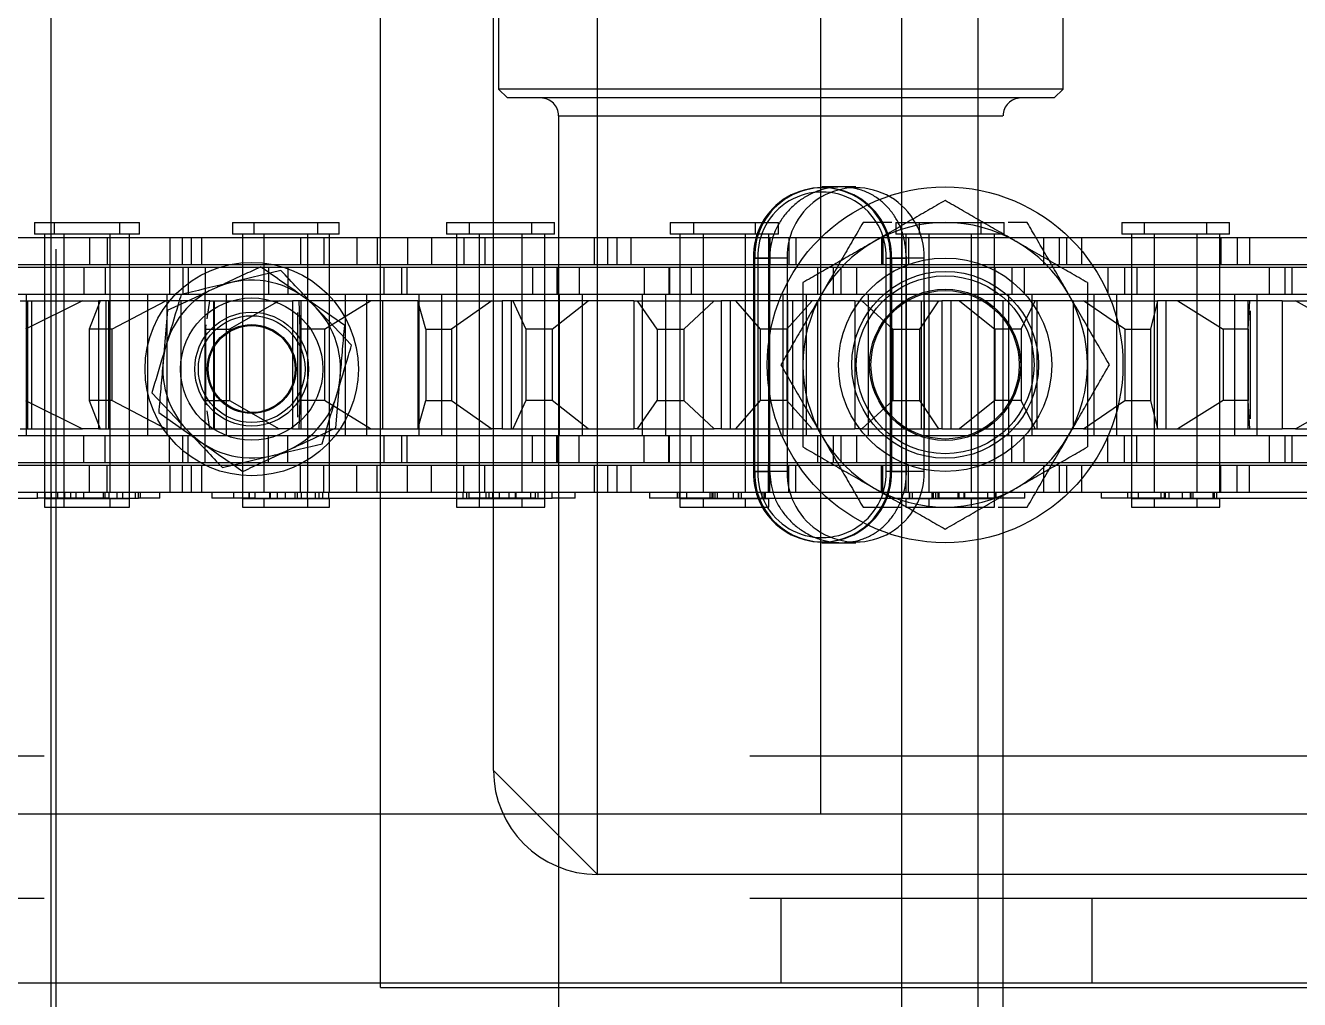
# Model space of a CAD drawing. Header units: metres. Extents: x 0 to 21025, y 0 to 14850.
# Drawn here: x 2041.1 to 2112.7, y 9045.7 to 9100.5 of the extents above; entities that cross this region are included whole.
import ezdxf

# ---------------------------------------------------------------- set-up
doc = ezdxf.new("R2010")
doc.units = ezdxf.units.M
doc.header["$LTSCALE"] = 25
doc.linetypes.add('HIDDEN2', pattern=[4.7625, 3.175, -1.5875])
for name, color, linetype in [('SL1', 8, 'Continuous'), ('SL4', 4, 'Continuous'), ('ST1', 7, 'HIDDEN2')]:
    doc.layers.add(name, color=color, linetype=linetype)

msp = doc.modelspace()

# ---------------------------------------------------------------- linework, layer by layer
at = {"layer": 'SL1'}
for p, q in [((2094.667, 8531.202), (2094.667, 9454.163)), ((2090.367, 8525.624), (2090.367, 9448.585)), ((2042.517, 9008.519), (2042.517, 9374.249))]:
    msp.add_line(p, q, dxfattribs=at)
at = {"layer": 'SL4'}
for p, q in [((2085.802, 9056.144), (2085.802, 9121.384)), ((2055.449, 9086.677), (2052.641, 9086.007)), ((2059.417, 9082.484), (2057.433, 9084.58)), ((2048.186, 9079.804), (2050.17, 9077.707)), ((2052.154, 9075.61), (2054.962, 9076.28)), ((1930.562, 9056.144), (2085.802, 9056.144)), ((2085.802, 9056.144), (2875.564, 9056.144)), ((2875.564, 9046.619), (1925.562, 9046.619))]:
    msp.add_line(p, q, dxfattribs=at)
for start, end in [(103.42102, 163.42102), (43.42102, 103.42102), (343.42102, 43.42102), (163.42102, 223.42102), (283.42102, 343.42102), (223.42102, 283.42102)]:
    msp.add_arc((2053.802, 9081.144), 5, start, end, dxfattribs=at)
for points, knots in [([(2057.433, 9084.58), (2057.386, 9084.63), (2056.716, 9085.338), (2056.06, 9086.032), (2055.449, 9086.677)], [0, 0, 0, 0, 0.0702006, 1, 1, 1, 1]), ([(2052.641, 9086.007), (2052.575, 9085.991), (2051.626, 9085.765), (2050.697, 9085.543), (2049.833, 9085.337)], [0, 0, 0, 0, 0.070201, 1, 1, 1, 1]), ([(2049.833, 9085.337), (2049.777, 9085.147), (2049.508, 9084.246), (2049.23, 9083.309), (2049.01, 9082.57)], [0, 0, 0, 0, 0.211001, 1, 1, 1, 1]), ([(2049.01, 9082.57), (2048.945, 9082.353), (2048.666, 9081.417), (2048.395, 9080.504), (2048.186, 9079.804)], [0, 0, 0, 0, 0.231849, 1, 1, 1, 1]), ([(2058.594, 9079.717), (2058.814, 9080.456), (2059.093, 9081.393), (2059.361, 9082.294), (2059.417, 9082.484)], [0, 0, 0, 0, 0.788999, 1, 1, 1, 1]), ([(2057.77, 9076.95), (2057.979, 9077.651), (2058.25, 9078.564), (2058.529, 9079.5), (2058.594, 9079.717)], [0, 0, 0, 0, 0.768151, 1, 1, 1, 1]), ([(2050.17, 9077.707), (2050.217, 9077.657), (2050.887, 9076.949), (2051.544, 9076.255), (2052.154, 9075.61)], [0, 0, 0, 0, 0.070201, 1, 1, 1, 1]), ([(2054.962, 9076.28), (2055.029, 9076.296), (2055.977, 9076.522), (2056.906, 9076.744), (2057.77, 9076.95)], [0, 0, 0, 0, 0.070201, 1, 1, 1, 1])]:
    msp.add_open_spline(points, degree=3, knots=knots, dxfattribs=at)
at = {"layer": 'ST1'}
for p, q in [((2061.052, 9046.384), (2061.052, 9336.384)), ((2073.252, 9052.734), (2073.252, 9330.034)), ((2067.402, 9058.584), (2067.402, 9324.184)), ((2067.689, 9285.884), (2067.689, 9096.884)), ((2042.802, 9008.519), (2042.802, 9153.134)), ((2099.439, 9096.884), (2099.439, 9121.619)), ((2099.439, 9096.884), (2067.689, 9096.884)), ((2067.689, 9096.884), (2068.189, 9096.384)), ((2098.939, 9096.384), (2068.189, 9096.384)), ((2098.939, 9096.384), (2099.439, 9096.884)), ((2071.064, 9095.384), (2071.064, 9003.819)), ((2071.067, 9095.384), (2096.038, 9095.384)), ((2096.064, 9003.819), (2096.064, 9095.384)), ((2087.773, 9091.384), (2085.872, 9091.384)), ((2086.958, 9091.384), (2085.94, 9091.384)), ((2041.595, 9089.384), (2045.855, 9089.384)), ((2041.595, 9089.384), (2041.595, 9088.725)), ((2042.688, 9089.384), (2042.688, 9088.725)), ((2045.855, 9089.384), (2046.392, 9089.384)), ((2046.392, 9089.384), (2047.485, 9089.384)), ((2046.392, 9088.725), (2046.392, 9089.384)), ((2047.485, 9088.725), (2047.485, 9089.384)), ((2052.722, 9089.384), (2057.395, 9089.384)), ((2052.722, 9089.384), (2052.722, 9088.725)), ((2053.926, 9089.384), (2053.926, 9088.725)), ((2057.395, 9089.384), (2057.519, 9089.384)), ((2057.519, 9089.384), (2058.723, 9089.384)), ((2057.519, 9088.725), (2057.519, 9089.384)), ((2058.723, 9088.725), (2058.723, 9089.384)), ((2064.764, 9089.384), (2069.437, 9089.384)), ((2064.764, 9089.384), (2064.764, 9088.725)), ((2066.041, 9089.384), (2066.041, 9088.725)), ((2069.437, 9089.384), (2069.561, 9089.384)), ((2069.561, 9089.384), (2070.838, 9089.384)), ((2069.561, 9088.725), (2069.561, 9089.384)), ((2070.838, 9088.725), (2070.838, 9089.384)), ((2077.333, 9089.384), (2082.13, 9089.384)), ((2077.333, 9089.384), (2077.333, 9088.725)), ((2078.641, 9089.384), (2078.641, 9088.725)), ((2082.13, 9089.384), (2083.438, 9089.384)), ((2082.13, 9088.725), (2082.13, 9089.384)), ((2083.438, 9088.725), (2083.438, 9089.384)), ((2090.032, 9089.384), (2094.829, 9089.384)), ((2090.032, 9089.384), (2090.032, 9088.725)), ((2091.332, 9089.384), (2091.332, 9088.725)), ((2094.829, 9089.384), (2096.129, 9089.384)), ((2094.829, 9088.725), (2094.829, 9089.384)), ((2096.129, 9088.725), (2096.129, 9089.384)), ((2097.42, 9089.384), (2096.34, 9089.384)), ((2102.732, 9089.384), (2107.529, 9089.384)), ((2102.732, 9089.384), (2102.732, 9088.725)), ((2104.002, 9089.384), (2104.002, 9088.725)), ((2107.529, 9089.384), (2108.799, 9089.384)), ((2107.529, 9088.725), (2107.529, 9089.384)), ((2108.799, 9088.725), (2108.799, 9089.384)), ((2038.378, 9088.541), (2049.201, 9088.541)), ((2045.855, 9088.725), (2041.595, 9088.725)), ((2042.148, 9088.725), (2042.148, 9074.227)), ((2042.148, 9088.541), (2042.148, 9087.021)), ((2043.241, 9088.725), (2043.241, 9074.227)), ((2043.241, 9088.541), (2043.241, 9087.021)), ((2044.681, 9088.541), (2044.681, 9087.021)), ((2045.665, 9088.541), (2045.665, 9087.021)), ((2045.838, 9074.227), (2045.838, 9088.725)), ((2045.838, 9087.021), (2045.838, 9088.541)), ((2046.392, 9088.725), (2045.855, 9088.725)), ((2047.485, 9088.725), (2046.392, 9088.725)), ((2046.931, 9074.227), (2046.931, 9088.725)), ((2046.931, 9087.021), (2046.931, 9088.541)), ((2049.201, 9088.541), (2056.543, 9088.541)), ((2049.201, 9088.541), (2049.201, 9087.021)), ((2049.913, 9087.021), (2049.913, 9088.541)), ((2050.405, 9088.541), (2050.405, 9087.021)), ((2051.006, 9087.021), (2051.006, 9088.541)), ((2057.519, 9088.725), (2052.722, 9088.725)), ((2053.276, 9088.725), (2053.276, 9074.227)), ((2053.276, 9088.541), (2053.276, 9087.021)), ((2054.48, 9088.725), (2054.48, 9074.227)), ((2054.48, 9088.541), (2054.48, 9087.021)), ((2056.543, 9088.541), (2056.543, 9087.021)), ((2056.543, 9088.541), (2062.564, 9088.541)), ((2056.966, 9074.227), (2056.966, 9088.725)), ((2056.966, 9087.021), (2056.966, 9088.541)), ((2058.723, 9088.725), (2057.519, 9088.725)), ((2057.853, 9088.541), (2057.853, 9087.021)), ((2058.17, 9074.227), (2058.17, 9088.725)), ((2058.17, 9087.021), (2058.17, 9088.541)), ((2059.719, 9088.541), (2059.719, 9087.021)), ((2060.854, 9088.541), (2060.854, 9087.021)), ((2062.564, 9088.541), (2062.564, 9087.021)), ((2062.564, 9088.541), (2073.082, 9088.541)), ((2063.91, 9088.541), (2063.91, 9087.021)), ((2069.561, 9088.725), (2064.764, 9088.725)), ((2065.317, 9088.725), (2065.317, 9074.227)), ((2065.317, 9088.541), (2065.317, 9087.021)), ((2065.74, 9088.541), (2065.74, 9087.021)), ((2066.594, 9088.725), (2066.594, 9074.227)), ((2066.594, 9088.541), (2066.594, 9087.021)), ((2066.911, 9088.541), (2066.911, 9087.021)), ((2069.007, 9074.227), (2069.007, 9088.725)), ((2069.007, 9087.021), (2069.007, 9088.541)), ((2070.838, 9088.725), (2069.561, 9088.725)), ((2070.284, 9074.227), (2070.284, 9088.725)), ((2070.284, 9087.021), (2070.284, 9088.541)), ((2073.082, 9088.541), (2073.811, 9088.541)), ((2073.082, 9087.021), (2073.082, 9088.541)), ((2073.811, 9088.541), (2082.865, 9088.541)), ((2073.811, 9088.541), (2073.811, 9087.021)), ((2074.359, 9087.021), (2074.359, 9088.541)), ((2075.119, 9088.541), (2075.119, 9087.021)), ((2082.13, 9088.725), (2077.333, 9088.725)), ((2077.886, 9088.725), (2077.886, 9074.227)), ((2077.886, 9088.541), (2077.886, 9087.021)), ((2079.194, 9088.725), (2079.194, 9074.227)), ((2079.194, 9088.541), (2079.194, 9087.021)), ((2081.576, 9074.227), (2081.576, 9088.725)), ((2081.576, 9087.021), (2081.576, 9088.541)), ((2083.438, 9088.725), (2082.13, 9088.725)), ((2082.865, 9088.541), (2082.865, 9087.021)), ((2082.865, 9088.541), (2089.215, 9088.541)), ((2082.884, 9074.227), (2082.884, 9088.725)), ((2082.884, 9087.021), (2082.884, 9088.541)), ((2082.947, 9088.541), (2082.947, 9087.021)), ((2084.02, 9088.541), (2084.02, 9087.021)), ((2084.404, 9088.541), (2084.404, 9087.021)), ((2089.215, 9088.541), (2089.215, 9087.021)), ((2089.215, 9088.541), (2098.351, 9088.541)), ((2089.297, 9088.541), (2089.297, 9087.021)), ((2094.829, 9088.725), (2090.032, 9088.725)), ((2090.366, 9088.541), (2090.366, 9087.021)), ((2090.586, 9088.725), (2090.586, 9074.227)), ((2090.586, 9088.541), (2090.586, 9087.021)), ((2090.749, 9088.541), (2090.749, 9087.021)), ((2091.885, 9088.725), (2091.885, 9074.227)), ((2091.885, 9088.541), (2091.885, 9087.021)), ((2094.276, 9074.227), (2094.276, 9088.725)), ((2094.276, 9087.021), (2094.276, 9088.541)), ((2096.129, 9088.725), (2094.829, 9088.725)), ((2095.575, 9074.227), (2095.575, 9088.725)), ((2095.575, 9087.021), (2095.575, 9088.541)), ((2098.351, 9088.541), (2099.211, 9088.541)), ((2098.351, 9087.021), (2098.351, 9088.541)), ((2099.211, 9088.541), (2108.306, 9088.541)), ((2099.211, 9088.541), (2099.211, 9087.021)), ((2099.65, 9087.021), (2099.65, 9088.541)), ((2100.48, 9088.541), (2100.48, 9087.021)), ((2107.529, 9088.725), (2102.732, 9088.725)), ((2103.286, 9088.725), (2103.286, 9074.227)), ((2103.286, 9088.541), (2103.286, 9087.021)), ((2104.555, 9088.725), (2104.555, 9074.227)), ((2104.555, 9088.541), (2104.555, 9087.021)), ((2106.976, 9074.227), (2106.976, 9088.725)), ((2106.976, 9087.021), (2106.976, 9088.541)), ((2108.799, 9088.725), (2107.529, 9088.725)), ((2108.245, 9074.227), (2108.245, 9088.725)), ((2108.245, 9087.021), (2108.245, 9088.541)), ((2108.306, 9088.541), (2108.306, 9087.021)), ((2108.306, 9088.541), (2114.656, 9088.541)), ((2109.224, 9088.541), (2109.224, 9087.021)), ((2109.911, 9088.541), (2109.911, 9087.021)), ((2083.923, 9087.384), (2082.022, 9087.384)), ((2082.022, 9087.384), (2082.022, 9075.384)), ((2082.081, 9087.384), (2082.081, 9075.384)), ((2082.263, 9087.384), (2082.082, 9087.384)), ((2082.09, 9087.384), (2082.93, 9087.384)), ((2082.09, 9075.384), (2082.09, 9087.384)), ((2082.263, 9087.384), (2082.263, 9075.384)), ((2082.93, 9087.384), (2082.93, 9075.384)), ((2083.923, 9087.384), (2083.923, 9075.384)), ((2089.481, 9087.384), (2089.79, 9087.384)), ((2089.481, 9075.384), (2089.481, 9087.384)), ((2091.622, 9087.384), (2089.722, 9087.384)), ((2089.722, 9075.384), (2089.722, 9087.384)), ((2089.79, 9087.384), (2090.629, 9087.384)), ((2089.79, 9087.384), (2089.79, 9075.384)), ((2090.629, 9075.384), (2090.629, 9087.384)), ((2091.622, 9075.384), (2091.622, 9087.384)), ((2038.073, 9086.869), (2044.367, 9086.869)), ((2038.378, 9087.021), (2049.201, 9087.021)), ((2042.148, 9086.869), (2042.148, 9085.349)), ((2043.241, 9086.869), (2043.241, 9085.349)), ((2044.367, 9086.869), (2044.367, 9085.349)), ((2044.367, 9086.869), (2049.931, 9086.869)), ((2045.569, 9086.869), (2045.569, 9085.349)), ((2045.838, 9085.349), (2045.838, 9086.869)), ((2046.931, 9085.349), (2046.931, 9086.869)), ((2049.184, 9086.869), (2049.184, 9085.349)), ((2049.201, 9087.021), (2056.543, 9087.021)), ((2049.931, 9086.869), (2049.931, 9085.349)), ((2049.931, 9086.869), (2061.041, 9086.869)), ((2050.223, 9086.869), (2050.223, 9085.349)), ((2051.188, 9086.869), (2051.188, 9085.349)), ((2053.276, 9086.869), (2053.276, 9085.349)), ((2054.48, 9086.869), (2054.48, 9085.349)), ((2054.747, 9086.869), (2054.747, 9085.349)), ((2055.842, 9086.869), (2055.842, 9085.349)), ((2056.543, 9087.021), (2062.564, 9087.021)), ((2056.966, 9085.349), (2056.966, 9086.869)), ((2058.17, 9085.349), (2058.17, 9086.869)), ((2061.041, 9086.869), (2061.242, 9086.869)), ((2061.041, 9085.349), (2061.041, 9086.869)), ((2061.242, 9086.869), (2069.588, 9086.869)), ((2061.242, 9086.869), (2061.242, 9085.349)), ((2062.245, 9085.349), (2062.245, 9086.869)), ((2062.519, 9086.869), (2062.519, 9085.349)), ((2062.564, 9087.021), (2073.082, 9087.021)), ((2065.317, 9086.869), (2065.317, 9085.349)), ((2066.594, 9086.869), (2066.594, 9085.349)), ((2069.007, 9085.349), (2069.007, 9086.869)), ((2069.588, 9086.869), (2069.588, 9085.349)), ((2069.588, 9086.869), (2075.872, 9086.869)), ((2070.284, 9085.349), (2070.284, 9086.869)), ((2070.964, 9086.869), (2070.964, 9085.349)), ((2071.021, 9086.869), (2071.021, 9085.349)), ((2072.214, 9086.869), (2072.214, 9085.349)), ((2073.082, 9087.021), (2073.811, 9087.021)), ((2073.811, 9087.021), (2082.865, 9087.021)), ((2075.872, 9086.869), (2075.872, 9085.349)), ((2075.872, 9086.869), (2085.651, 9086.869)), ((2077.264, 9086.869), (2077.264, 9085.349)), ((2077.305, 9086.869), (2077.305, 9085.349)), ((2077.886, 9086.869), (2077.886, 9085.349)), ((2078.514, 9086.869), (2078.514, 9085.349)), ((2079.194, 9086.869), (2079.194, 9085.349)), ((2081.576, 9085.349), (2081.576, 9086.869)), ((2082.865, 9087.021), (2089.215, 9087.021)), ((2082.884, 9085.349), (2082.884, 9086.869)), ((2085.651, 9086.869), (2086.511, 9086.869)), ((2085.651, 9085.349), (2085.651, 9086.869)), ((2086.511, 9086.869), (2095.606, 9086.869)), ((2086.511, 9086.869), (2086.511, 9085.349)), ((2086.959, 9085.349), (2086.959, 9086.869)), ((2087.81, 9086.869), (2087.81, 9085.349)), ((2089.215, 9087.021), (2098.351, 9087.021)), ((2090.586, 9086.869), (2090.586, 9085.349)), ((2091.885, 9086.869), (2091.885, 9085.349)), ((2094.276, 9085.349), (2094.276, 9086.869)), ((2095.575, 9085.349), (2095.575, 9086.869)), ((2095.606, 9086.869), (2095.606, 9085.349)), ((2095.606, 9086.869), (2101.956, 9086.869)), ((2096.554, 9086.869), (2096.554, 9085.349)), ((2097.241, 9086.869), (2097.241, 9085.349)), ((2098.351, 9087.021), (2099.211, 9087.021)), ((2099.211, 9087.021), (2108.306, 9087.021)), ((2101.956, 9086.869), (2101.956, 9085.349)), ((2101.956, 9086.869), (2111.051, 9086.869)), ((2102.889, 9086.869), (2102.889, 9085.349)), ((2103.286, 9086.869), (2103.286, 9085.349)), ((2103.576, 9086.869), (2103.576, 9085.349)), ((2104.555, 9086.869), (2104.555, 9085.349)), ((2106.976, 9085.349), (2106.976, 9086.869)), ((2108.245, 9085.349), (2108.245, 9086.869)), ((2108.306, 9087.021), (2114.656, 9087.021)), ((2111.051, 9086.869), (2111.911, 9086.869)), ((2111.051, 9085.349), (2111.051, 9086.869)), ((2111.911, 9086.869), (2121.006, 9086.869)), ((2111.911, 9086.869), (2111.911, 9085.349)), ((2112.32, 9085.349), (2112.32, 9086.869)), ((2038.073, 9085.349), (2044.367, 9085.349)), ((2040.774, 9084.984), (2044.283, 9084.984)), ((2044.283, 9084.984), (2041.079, 9083.384)), ((2041.126, 9085.349), (2041.126, 9077.419)), ((2041.184, 9084.984), (2041.184, 9077.784)), ((2041.443, 9077.784), (2041.443, 9084.984)), ((2042.148, 9085.349), (2042.148, 9077.419)), ((2043.241, 9085.349), (2043.241, 9077.419)), ((2044.283, 9084.984), (2045.18, 9084.984)), ((2044.367, 9085.349), (2049.931, 9085.349)), ((2045.282, 9084.984), (2044.661, 9083.384)), ((2045.18, 9084.984), (2045.18, 9077.784)), ((2051.443, 9084.984), (2045.18, 9084.984)), ((2045.605, 9084.984), (2045.605, 9077.784)), ((2045.765, 9077.784), (2045.765, 9084.984)), ((2045.838, 9077.419), (2045.838, 9085.349)), ((2045.944, 9083.384), (2048.978, 9084.984)), ((2046.931, 9077.419), (2046.931, 9085.349)), ((2047.953, 9077.419), (2047.953, 9085.349)), ((2049.046, 9077.419), (2049.046, 9085.349)), ((2049.814, 9084.984), (2049.814, 9077.784)), ((2049.931, 9085.349), (2061.041, 9085.349)), ((2051.161, 9085.349), (2051.161, 9077.419)), ((2051.292, 9083.975), (2051.443, 9084.984)), ((2051.443, 9084.984), (2055.346, 9084.984)), ((2051.653, 9084.984), (2051.653, 9077.784)), ((2051.719, 9077.784), (2051.719, 9084.984)), ((2052.365, 9085.349), (2052.365, 9077.419)), ((2055.346, 9084.984), (2052.559, 9083.384)), ((2053.276, 9085.349), (2053.276, 9077.419)), ((2054.48, 9085.349), (2054.48, 9077.419)), ((2055.346, 9084.984), (2056.098, 9084.984)), ((2056.098, 9084.984), (2056.098, 9077.784)), ((2063.138, 9084.984), (2056.098, 9084.984)), ((2056.446, 9084.984), (2056.505, 9083.384)), ((2056.566, 9084.984), (2056.566, 9077.784)), ((2056.587, 9077.784), (2056.587, 9084.984)), ((2059.031, 9083.59), (2056.665, 9085.243)), ((2056.966, 9077.419), (2056.966, 9085.349)), ((2057.906, 9083.384), (2060.482, 9084.984)), ((2058.17, 9077.419), (2058.17, 9085.349)), ((2059.081, 9077.419), (2059.081, 9085.349)), ((2060.285, 9077.419), (2060.285, 9085.349)), ((2061.041, 9085.349), (2061.242, 9085.349)), ((2061.162, 9084.984), (2061.162, 9077.784)), ((2061.242, 9085.349), (2069.588, 9085.349)), ((2063.138, 9084.984), (2063.145, 9084.984)), ((2063.138, 9084.984), (2063.138, 9077.784)), ((2063.587, 9083.384), (2063.145, 9084.984)), ((2063.145, 9084.984), (2067.316, 9084.984)), ((2063.147, 9084.984), (2063.147, 9077.784)), ((2063.202, 9085.349), (2063.202, 9077.419)), ((2064.479, 9085.349), (2064.479, 9077.419)), ((2067.316, 9084.984), (2065.035, 9083.384)), ((2065.317, 9085.349), (2065.317, 9077.419)), ((2066.594, 9085.349), (2066.594, 9077.419)), ((2067.316, 9084.984), (2067.898, 9084.984)), ((2067.898, 9084.984), (2067.898, 9077.784)), ((2075.299, 9084.984), (2067.898, 9084.984)), ((2068.394, 9084.984), (2068.394, 9077.784)), ((2068.482, 9084.984), (2069.218, 9083.384)), ((2069.007, 9077.419), (2069.007, 9085.349)), ((2069.588, 9085.349), (2075.872, 9085.349)), ((2070.284, 9077.419), (2070.284, 9085.349)), ((2070.693, 9083.384), (2072.729, 9084.984)), ((2071.064, 9084.984), (2071.064, 9077.784)), ((2071.122, 9077.419), (2071.122, 9085.349)), ((2072.399, 9077.419), (2072.399, 9085.349)), ((2073.23, 9084.984), (2073.23, 9077.784)), ((2075.299, 9084.984), (2075.299, 9077.784)), ((2075.299, 9084.984), (2075.503, 9084.984)), ((2076.612, 9083.384), (2075.503, 9084.984)), ((2075.503, 9084.984), (2079.808, 9084.984)), ((2075.771, 9085.349), (2075.771, 9077.419)), ((2075.872, 9085.349), (2085.651, 9085.349)), ((2077.079, 9085.349), (2077.079, 9077.419)), ((2077.886, 9085.349), (2077.886, 9077.419)), ((2079.808, 9084.984), (2078.107, 9083.384)), ((2079.194, 9085.349), (2079.194, 9077.419)), ((2079.808, 9084.984), (2080.201, 9084.984)), ((2080.201, 9084.984), (2080.201, 9077.784)), ((2087.715, 9084.984), (2080.201, 9084.984)), ((2080.71, 9084.984), (2080.71, 9077.784)), ((2081.003, 9084.984), (2082.393, 9083.384)), ((2081.576, 9077.419), (2081.576, 9085.349)), ((2082.884, 9077.419), (2082.884, 9085.349)), ((2082.93, 9084.984), (2082.93, 9077.784)), ((2083.691, 9077.419), (2083.691, 9085.349)), ((2083.893, 9083.384), (2085.324, 9084.984)), ((2083.937, 9084.984), (2083.937, 9077.784)), ((2084.245, 9077.784), (2084.245, 9084.984)), ((2084.999, 9077.419), (2084.999, 9085.349)), ((2085.63, 9084.984), (2085.63, 9077.784)), ((2085.651, 9085.349), (2086.511, 9085.349)), ((2086.511, 9085.349), (2095.606, 9085.349)), ((2087.715, 9084.984), (2087.715, 9077.784)), ((2087.715, 9084.984), (2088.12, 9084.984)), ((2089.861, 9083.384), (2088.12, 9084.984)), ((2088.12, 9084.984), (2092.421, 9084.984)), ((2088.471, 9085.349), (2088.471, 9077.419)), ((2089.77, 9085.349), (2089.77, 9077.419)), ((2090.586, 9085.349), (2090.586, 9077.419)), ((2090.629, 9077.784), (2090.629, 9084.984)), ((2092.421, 9084.984), (2091.354, 9083.384)), ((2091.463, 9084.984), (2091.463, 9077.784)), ((2091.636, 9077.784), (2091.636, 9084.984)), ((2091.645, 9077.784), (2091.645, 9084.984)), ((2091.885, 9085.349), (2091.885, 9077.419)), ((2092.421, 9084.984), (2092.613, 9084.984)), ((2092.613, 9084.984), (2092.613, 9077.784)), ((2099.998, 9084.984), (2092.613, 9084.984)), ((2093.117, 9084.984), (2093.117, 9077.784)), ((2093.606, 9084.984), (2095.606, 9083.384)), ((2094.276, 9077.419), (2094.276, 9085.349)), ((2095.575, 9077.419), (2095.575, 9085.349)), ((2095.606, 9085.349), (2101.956, 9085.349)), ((2096.064, 9077.784), (2096.064, 9084.984)), ((2096.391, 9077.419), (2096.391, 9085.349)), ((2097.083, 9083.384), (2097.862, 9084.984)), ((2097.69, 9077.419), (2097.69, 9085.349)), ((2097.963, 9084.984), (2097.963, 9077.784)), ((2099.998, 9084.984), (2099.998, 9077.784)), ((2099.998, 9084.984), (2100.591, 9084.984)), ((2102.907, 9083.384), (2100.591, 9084.984)), ((2100.591, 9084.984), (2104.749, 9084.984)), ((2101.171, 9085.349), (2101.171, 9077.419)), ((2101.956, 9085.349), (2111.051, 9085.349)), ((2102.44, 9085.349), (2102.44, 9077.419)), ((2103.286, 9085.349), (2103.286, 9077.419)), ((2104.749, 9084.984), (2104.35, 9083.384)), ((2104.555, 9085.349), (2104.555, 9077.419)), ((2104.734, 9084.984), (2104.734, 9077.784)), ((2104.749, 9084.984), (2104.751, 9084.984)), ((2111.754, 9084.984), (2104.751, 9084.984)), ((2104.751, 9077.784), (2104.751, 9084.984)), ((2105.218, 9084.984), (2105.218, 9077.784)), ((2105.887, 9084.984), (2108.431, 9083.384)), ((2106.976, 9077.419), (2106.976, 9085.349)), ((2108.245, 9077.419), (2108.245, 9085.349)), ((2109.091, 9077.419), (2109.091, 9085.349)), ((2109.817, 9084.984), (2109.817, 9077.784)), ((2109.834, 9084.984), (2109.834, 9077.784)), ((2109.839, 9083.384), (2109.94, 9084.984)), ((2110.36, 9077.419), (2110.36, 9085.349)), ((2111.051, 9085.349), (2111.911, 9085.349)), ((2111.754, 9084.984), (2111.754, 9077.784)), ((2111.754, 9084.984), (2112.515, 9084.984)), ((2111.911, 9085.349), (2121.006, 9085.349)), ((2115.331, 9083.384), (2112.515, 9084.984)), ((2112.515, 9084.984), (2116.397, 9084.984)), ((2049.068, 9084.45), (2048.82, 9081.574)), ((2056.386, 9084.319), (2056.386, 9078.448)), ((2109.984, 9078.348), (2109.984, 9084.419)), ((2051.196, 9083.629), (2051.196, 9079.138)), ((2051.204, 9083.384), (2051.241, 9083.629)), ((2044.661, 9083.384), (2044.661, 9079.384)), ((2045.944, 9083.384), (2044.661, 9083.384)), ((2045.944, 9083.384), (2045.944, 9079.384)), ((2051.204, 9083.384), (2052.559, 9083.384)), ((2051.204, 9083.384), (2051.204, 9079.384)), ((2052.559, 9083.384), (2052.559, 9079.384)), ((2056.505, 9083.384), (2056.505, 9079.384)), ((2057.906, 9083.384), (2056.505, 9083.384)), ((2057.906, 9083.384), (2057.906, 9079.384)), ((2063.587, 9083.384), (2065.035, 9083.384)), ((2063.587, 9083.384), (2063.587, 9079.384)), ((2065.035, 9083.384), (2065.035, 9079.384)), ((2070.693, 9083.384), (2069.218, 9083.384)), ((2069.218, 9083.384), (2069.218, 9079.384)), ((2070.693, 9083.384), (2070.693, 9079.384)), ((2076.612, 9083.384), (2078.107, 9083.384)), ((2076.612, 9083.384), (2076.612, 9079.384)), ((2078.107, 9083.384), (2078.107, 9079.384)), ((2083.893, 9083.384), (2082.393, 9083.384)), ((2082.393, 9083.384), (2082.393, 9079.384)), ((2083.893, 9083.384), (2083.893, 9079.384)), ((2089.861, 9083.384), (2091.354, 9083.384)), ((2089.861, 9083.384), (2089.861, 9079.384)), ((2091.354, 9083.384), (2091.354, 9079.384)), ((2095.606, 9083.384), (2095.606, 9079.384)), ((2097.083, 9083.384), (2095.606, 9083.384)), ((2097.083, 9083.384), (2097.083, 9079.384)), ((2102.907, 9083.384), (2102.907, 9079.384)), ((2102.907, 9083.384), (2104.35, 9083.384)), ((2104.35, 9083.384), (2104.35, 9079.384)), ((2108.431, 9083.384), (2108.431, 9079.384)), ((2109.839, 9083.384), (2108.431, 9083.384)), ((2109.839, 9083.384), (2109.839, 9079.384)), ((2058.535, 9077.838), (2058.783, 9080.714)), ((2041.079, 9079.384), (2044.283, 9077.784)), ((2044.661, 9079.384), (2045.282, 9077.784)), ((2045.944, 9079.384), (2044.661, 9079.384)), ((2048.978, 9077.784), (2045.944, 9079.384)), ((2051.204, 9079.384), (2052.559, 9079.384)), ((2051.241, 9079.138), (2051.204, 9079.384)), ((2052.559, 9079.384), (2055.346, 9077.784)), ((2056.505, 9079.384), (2056.446, 9077.784)), ((2057.906, 9079.384), (2056.505, 9079.384)), ((2060.482, 9077.784), (2057.906, 9079.384)), ((2063.145, 9077.784), (2063.587, 9079.384)), ((2063.587, 9079.384), (2065.035, 9079.384)), ((2065.035, 9079.384), (2067.316, 9077.784)), ((2069.218, 9079.384), (2068.482, 9077.784)), ((2070.693, 9079.384), (2069.218, 9079.384)), ((2072.729, 9077.784), (2070.693, 9079.384)), ((2075.503, 9077.784), (2076.612, 9079.384)), ((2076.612, 9079.384), (2078.107, 9079.384)), ((2078.107, 9079.384), (2079.808, 9077.784)), ((2082.393, 9079.384), (2081.003, 9077.784)), ((2083.893, 9079.384), (2082.393, 9079.384)), ((2085.324, 9077.784), (2083.893, 9079.384)), ((2088.12, 9077.784), (2089.861, 9079.384)), ((2089.861, 9079.384), (2091.354, 9079.384)), ((2091.354, 9079.384), (2092.421, 9077.784)), ((2095.606, 9079.384), (2093.606, 9077.784)), ((2097.083, 9079.384), (2095.606, 9079.384)), ((2097.862, 9077.784), (2097.083, 9079.384)), ((2100.591, 9077.784), (2102.907, 9079.384)), ((2102.907, 9079.384), (2104.35, 9079.384)), ((2104.35, 9079.384), (2104.749, 9077.784)), ((2108.431, 9079.384), (2105.887, 9077.784)), ((2109.839, 9079.384), (2108.431, 9079.384)), ((2109.94, 9077.784), (2109.839, 9079.384)), ((2112.515, 9077.784), (2115.331, 9079.384)), ((2048.572, 9078.698), (2050.939, 9077.044)), ((2051.443, 9077.784), (2051.292, 9078.792)), ((2040.774, 9077.784), (2044.283, 9077.784)), ((2045.18, 9077.784), (2044.283, 9077.784)), ((2045.18, 9077.784), (2051.443, 9077.784)), ((2051.443, 9077.784), (2055.346, 9077.784)), ((2056.098, 9077.784), (2055.346, 9077.784)), ((2056.098, 9077.784), (2063.138, 9077.784)), ((2063.145, 9077.784), (2063.138, 9077.784)), ((2063.145, 9077.784), (2067.316, 9077.784)), ((2067.898, 9077.784), (2067.316, 9077.784)), ((2067.898, 9077.784), (2075.299, 9077.784)), ((2075.503, 9077.784), (2075.299, 9077.784)), ((2075.503, 9077.784), (2079.808, 9077.784)), ((2080.201, 9077.784), (2079.808, 9077.784)), ((2080.201, 9077.784), (2087.715, 9077.784)), ((2088.12, 9077.784), (2087.715, 9077.784)), ((2088.12, 9077.784), (2092.421, 9077.784)), ((2092.613, 9077.784), (2092.421, 9077.784)), ((2092.613, 9077.784), (2099.998, 9077.784)), ((2100.591, 9077.784), (2099.998, 9077.784)), ((2100.591, 9077.784), (2104.749, 9077.784)), ((2104.751, 9077.784), (2104.749, 9077.784)), ((2104.751, 9077.784), (2111.754, 9077.784)), ((2112.515, 9077.784), (2111.754, 9077.784)), ((2112.515, 9077.784), (2116.397, 9077.784)), ((2038.073, 9077.419), (2044.367, 9077.419)), ((2042.148, 9077.419), (2042.148, 9075.899)), ((2043.241, 9077.419), (2043.241, 9075.899)), ((2044.367, 9075.899), (2044.367, 9077.419)), ((2044.367, 9077.419), (2049.931, 9077.419)), ((2045.569, 9075.899), (2045.569, 9077.419)), ((2045.838, 9075.899), (2045.838, 9077.419)), ((2046.931, 9075.899), (2046.931, 9077.419)), ((2049.184, 9075.899), (2049.184, 9077.419)), ((2049.931, 9075.899), (2049.931, 9077.419)), ((2049.931, 9077.419), (2061.041, 9077.419)), ((2050.223, 9075.899), (2050.223, 9077.419)), ((2051.188, 9075.899), (2051.188, 9077.419)), ((2053.276, 9077.419), (2053.276, 9075.899)), ((2054.48, 9077.419), (2054.48, 9075.899)), ((2054.747, 9075.899), (2054.747, 9077.419)), ((2055.842, 9075.899), (2055.842, 9077.419)), ((2056.966, 9075.899), (2056.966, 9077.419)), ((2058.17, 9075.899), (2058.17, 9077.419)), ((2061.041, 9077.419), (2061.242, 9077.419)), ((2061.041, 9075.899), (2061.041, 9077.419)), ((2061.242, 9077.419), (2069.588, 9077.419)), ((2061.242, 9077.419), (2061.242, 9075.899)), ((2062.245, 9075.899), (2062.245, 9077.419)), ((2062.519, 9077.419), (2062.519, 9075.899)), ((2065.317, 9077.419), (2065.317, 9075.899)), ((2066.594, 9077.419), (2066.594, 9075.899)), ((2069.007, 9075.899), (2069.007, 9077.419)), ((2069.588, 9075.899), (2069.588, 9077.419)), ((2069.588, 9077.419), (2075.872, 9077.419)), ((2070.284, 9075.899), (2070.284, 9077.419)), ((2070.964, 9075.899), (2070.964, 9077.419)), ((2071.021, 9075.899), (2071.021, 9077.419)), ((2072.214, 9075.899), (2072.214, 9077.419)), ((2075.872, 9075.899), (2075.872, 9077.419)), ((2075.872, 9077.419), (2085.651, 9077.419)), ((2077.264, 9075.899), (2077.264, 9077.419)), ((2077.305, 9075.899), (2077.305, 9077.419)), ((2077.886, 9077.419), (2077.886, 9075.899)), ((2078.514, 9075.899), (2078.514, 9077.419)), ((2079.194, 9077.419), (2079.194, 9075.899)), ((2081.576, 9075.899), (2081.576, 9077.419)), ((2082.884, 9075.899), (2082.884, 9077.419)), ((2085.651, 9077.419), (2086.511, 9077.419)), ((2085.651, 9075.899), (2085.651, 9077.419)), ((2086.511, 9077.419), (2095.606, 9077.419)), ((2086.511, 9077.419), (2086.511, 9075.899)), ((2086.959, 9075.899), (2086.959, 9077.419)), ((2087.81, 9077.419), (2087.81, 9075.899)), ((2090.586, 9077.419), (2090.586, 9075.899)), ((2091.885, 9077.419), (2091.885, 9075.899)), ((2094.276, 9075.899), (2094.276, 9077.419)), ((2095.575, 9075.899), (2095.575, 9077.419)), ((2095.606, 9075.899), (2095.606, 9077.419)), ((2095.606, 9077.419), (2101.956, 9077.419)), ((2096.554, 9075.899), (2096.554, 9077.419)), ((2097.241, 9075.899), (2097.241, 9077.419)), ((2101.956, 9075.899), (2101.956, 9077.419)), ((2101.956, 9077.419), (2111.051, 9077.419)), ((2102.889, 9075.899), (2102.889, 9077.419)), ((2103.286, 9077.419), (2103.286, 9075.899)), ((2103.576, 9075.899), (2103.576, 9077.419)), ((2104.555, 9077.419), (2104.555, 9075.899)), ((2106.976, 9075.899), (2106.976, 9077.419)), ((2108.245, 9075.899), (2108.245, 9077.419)), ((2111.051, 9077.419), (2111.911, 9077.419)), ((2111.051, 9075.899), (2111.051, 9077.419)), ((2111.911, 9077.419), (2121.006, 9077.419)), ((2111.911, 9077.419), (2111.911, 9075.899)), ((2112.32, 9075.899), (2112.32, 9077.419)), ((2038.073, 9075.899), (2044.367, 9075.899)), ((2038.378, 9075.747), (2049.201, 9075.747)), ((2042.148, 9075.747), (2042.148, 9073.894)), ((2043.241, 9075.747), (2043.241, 9073.894)), ((2044.367, 9075.899), (2049.931, 9075.899)), ((2044.681, 9074.227), (2044.681, 9075.747)), ((2045.665, 9074.227), (2045.665, 9075.747)), ((2045.838, 9074.227), (2045.838, 9075.747)), ((2046.931, 9073.894), (2046.931, 9075.747)), ((2049.201, 9075.747), (2056.543, 9075.747)), ((2049.201, 9075.747), (2049.201, 9074.227)), ((2049.913, 9074.227), (2049.913, 9075.747)), ((2049.931, 9075.899), (2061.041, 9075.899)), ((2050.405, 9075.747), (2050.405, 9074.227)), ((2051.006, 9074.227), (2051.006, 9075.747)), ((2053.276, 9075.747), (2053.276, 9073.894)), ((2054.48, 9075.747), (2054.48, 9074.227)), ((2056.543, 9074.227), (2056.543, 9075.747)), ((2056.543, 9075.747), (2062.564, 9075.747)), ((2056.966, 9074.227), (2056.966, 9075.747)), ((2057.853, 9074.227), (2057.853, 9075.747)), ((2058.17, 9074.227), (2058.17, 9075.747)), ((2059.719, 9074.227), (2059.719, 9075.747)), ((2060.854, 9074.227), (2060.854, 9075.747)), ((2061.041, 9075.899), (2061.242, 9075.899)), ((2061.242, 9075.899), (2069.588, 9075.899)), ((2062.564, 9074.227), (2062.564, 9075.747)), ((2062.564, 9075.747), (2073.082, 9075.747)), ((2063.91, 9074.227), (2063.91, 9075.747)), ((2065.317, 9075.747), (2065.317, 9074.227)), ((2065.74, 9074.227), (2065.74, 9075.747)), ((2066.594, 9075.747), (2066.594, 9074.227)), ((2066.911, 9074.227), (2066.911, 9075.747)), ((2069.007, 9074.227), (2069.007, 9075.747)), ((2069.588, 9075.899), (2075.872, 9075.899)), ((2070.284, 9073.894), (2070.284, 9075.747)), ((2073.082, 9075.747), (2073.811, 9075.747)), ((2073.082, 9074.227), (2073.082, 9075.747)), ((2073.811, 9075.747), (2082.865, 9075.747)), ((2073.811, 9075.747), (2073.811, 9074.227)), ((2074.359, 9074.227), (2074.359, 9075.747)), ((2075.119, 9075.747), (2075.119, 9074.227)), ((2075.872, 9075.899), (2085.651, 9075.899)), ((2077.886, 9075.747), (2077.886, 9073.894)), ((2079.194, 9075.747), (2079.194, 9074.227)), ((2081.576, 9074.227), (2081.576, 9075.747)), ((2082.865, 9074.227), (2082.865, 9075.747)), ((2082.865, 9075.747), (2089.215, 9075.747)), ((2082.884, 9074.227), (2082.884, 9075.747)), ((2082.947, 9074.227), (2082.947, 9075.747)), ((2084.02, 9074.227), (2084.02, 9075.747)), ((2084.404, 9074.227), (2084.404, 9075.747)), ((2085.651, 9075.899), (2086.511, 9075.899)), ((2086.511, 9075.899), (2095.606, 9075.899)), ((2089.215, 9074.227), (2089.215, 9075.747)), ((2089.215, 9075.747), (2098.351, 9075.747)), ((2089.297, 9074.227), (2089.297, 9075.747)), ((2090.366, 9074.227), (2090.366, 9075.747)), ((2090.586, 9075.747), (2090.586, 9074.227)), ((2090.749, 9074.227), (2090.749, 9075.747)), ((2091.885, 9075.747), (2091.885, 9074.227)), ((2094.276, 9074.227), (2094.276, 9075.747)), ((2095.575, 9073.894), (2095.575, 9075.747)), ((2095.606, 9075.899), (2101.956, 9075.899)), ((2098.351, 9075.747), (2099.211, 9075.747)), ((2098.351, 9074.227), (2098.351, 9075.747)), ((2099.211, 9075.747), (2108.306, 9075.747)), ((2099.211, 9075.747), (2099.211, 9074.227)), ((2099.65, 9074.227), (2099.65, 9075.747)), ((2100.48, 9075.747), (2100.48, 9074.227)), ((2101.956, 9075.899), (2111.051, 9075.899)), ((2103.286, 9075.747), (2103.286, 9073.894)), ((2104.555, 9075.747), (2104.555, 9074.227)), ((2106.976, 9074.227), (2106.976, 9075.747)), ((2108.245, 9074.227), (2108.245, 9075.747)), ((2108.306, 9074.227), (2108.306, 9075.747)), ((2108.306, 9075.747), (2114.656, 9075.747)), ((2109.224, 9074.227), (2109.224, 9075.747)), ((2109.911, 9074.227), (2109.911, 9075.747)), ((2111.051, 9075.899), (2111.911, 9075.899)), ((2111.911, 9075.899), (2121.006, 9075.899)), ((2083.923, 9075.384), (2082.022, 9075.384)), ((2082.263, 9075.384), (2082.082, 9075.384)), ((2082.09, 9075.384), (2082.93, 9075.384)), ((2089.79, 9075.384), (2089.481, 9075.384)), ((2091.622, 9075.384), (2089.722, 9075.384)), ((2089.79, 9075.384), (2090.629, 9075.384)), ((2038.378, 9074.227), (2049.201, 9074.227)), ((2041.753, 9073.894), (2041.753, 9074.227)), ((2042.179, 9073.894), (2042.179, 9074.227)), ((2042.517, 9074.227), (2042.517, 9073.858)), ((2042.897, 9073.894), (2042.897, 9074.227)), ((2043.266, 9073.894), (2043.266, 9074.227)), ((2043.295, 9073.894), (2043.295, 9074.227)), ((2043.61, 9074.227), (2043.61, 9073.858)), ((2043.922, 9073.894), (2043.922, 9074.227)), ((2044.356, 9073.894), (2044.356, 9074.227)), ((2045.469, 9073.858), (2045.469, 9074.227)), ((2045.57, 9073.894), (2045.57, 9074.227)), ((2045.783, 9073.894), (2045.783, 9074.227)), ((2046.234, 9073.894), (2046.234, 9074.227)), ((2046.562, 9073.858), (2046.562, 9074.227)), ((2047.275, 9073.894), (2047.275, 9074.227)), ((2047.431, 9073.894), (2047.431, 9074.227)), ((2047.545, 9073.894), (2047.545, 9074.227)), ((2048.638, 9073.894), (2048.638, 9074.227)), ((2049.201, 9074.227), (2056.543, 9074.227)), ((2051.569, 9074.227), (2051.569, 9073.894)), ((2052.8, 9073.894), (2052.8, 9074.227)), ((2053.645, 9074.227), (2053.645, 9073.858)), ((2053.686, 9073.894), (2053.686, 9074.227)), ((2053.992, 9073.894), (2053.992, 9074.227)), ((2054.826, 9073.894), (2054.826, 9074.227)), ((2054.849, 9074.227), (2054.849, 9073.858)), ((2055.259, 9073.894), (2055.259, 9074.227)), ((2055.712, 9073.894), (2055.712, 9074.227)), ((2056.25, 9073.894), (2056.25, 9074.227)), ((2056.375, 9073.894), (2056.375, 9074.227)), ((2056.543, 9074.227), (2062.564, 9074.227)), ((2056.597, 9073.858), (2056.597, 9074.227)), ((2056.937, 9073.894), (2056.937, 9074.227)), ((2057.391, 9073.894), (2057.391, 9074.227)), ((2057.604, 9073.894), (2057.604, 9074.227)), ((2057.801, 9073.858), (2057.801, 9074.227)), ((2058.135, 9073.894), (2058.135, 9074.227)), ((2062.564, 9074.227), (2073.082, 9074.227)), ((2065.346, 9073.894), (2065.346, 9074.227)), ((2065.686, 9074.227), (2065.686, 9073.858)), ((2065.908, 9073.894), (2065.908, 9074.227)), ((2066.034, 9073.894), (2066.034, 9074.227)), ((2066.629, 9073.894), (2066.629, 9074.227)), ((2066.963, 9074.227), (2066.963, 9073.858)), ((2067.16, 9073.894), (2067.16, 9074.227)), ((2067.373, 9073.894), (2067.373, 9074.227)), ((2067.743, 9073.894), (2067.743, 9074.227)), ((2068.291, 9073.894), (2068.291, 9074.227)), ((2068.638, 9073.858), (2068.638, 9074.227)), ((2068.681, 9073.894), (2068.681, 9074.227)), ((2069.505, 9073.894), (2069.505, 9074.227)), ((2069.757, 9073.894), (2069.757, 9074.227)), ((2069.915, 9073.858), (2069.915, 9074.227)), ((2070.695, 9073.894), (2070.695, 9074.227)), ((2071.991, 9073.894), (2071.991, 9074.227)), ((2073.082, 9074.227), (2073.811, 9074.227)), ((2073.811, 9074.227), (2082.865, 9074.227)), ((2076.179, 9074.227), (2076.179, 9073.894)), ((2077.754, 9073.894), (2077.754, 9074.227)), ((2077.868, 9073.894), (2077.868, 9074.227)), ((2078.255, 9074.227), (2078.255, 9073.858)), ((2079.563, 9074.227), (2079.563, 9073.858)), ((2079.702, 9073.894), (2079.702, 9074.227)), ((2079.76, 9073.894), (2079.76, 9074.227)), ((2079.877, 9073.894), (2079.877, 9074.227)), ((2079.99, 9073.894), (2079.99, 9074.227)), ((2080.903, 9073.894), (2080.903, 9074.227)), ((2081.176, 9073.894), (2081.176, 9074.227)), ((2081.207, 9073.858), (2081.207, 9074.227)), ((2081.343, 9073.894), (2081.343, 9074.227)), ((2081.357, 9073.894), (2081.357, 9074.227)), ((2082.515, 9073.858), (2082.515, 9074.227)), ((2082.623, 9073.894), (2082.623, 9074.227)), ((2082.691, 9073.894), (2082.691, 9074.227)), ((2082.865, 9074.227), (2089.215, 9074.227)), ((2089.215, 9074.227), (2098.351, 9074.227)), ((2090.805, 9073.894), (2090.805, 9074.227)), ((2090.819, 9073.894), (2090.819, 9074.227)), ((2090.955, 9074.227), (2090.955, 9073.858)), ((2092.078, 9073.894), (2092.078, 9074.227)), ((2092.146, 9073.894), (2092.146, 9074.227)), ((2092.254, 9074.227), (2092.254, 9073.858)), ((2092.402, 9073.894), (2092.402, 9074.227)), ((2092.46, 9073.894), (2092.46, 9074.227)), ((2093.526, 9073.894), (2093.526, 9074.227)), ((2093.55, 9073.894), (2093.55, 9074.227)), ((2093.594, 9073.894), (2093.594, 9074.227)), ((2093.866, 9073.894), (2093.866, 9074.227)), ((2093.907, 9073.858), (2093.907, 9074.227)), ((2095.206, 9073.858), (2095.206, 9074.227)), ((2095.649, 9073.894), (2095.649, 9074.227)), ((2095.673, 9073.894), (2095.673, 9074.227)), ((2097.282, 9073.894), (2097.282, 9074.227)), ((2098.351, 9074.227), (2099.211, 9074.227)), ((2099.211, 9074.227), (2108.306, 9074.227)), ((2101.579, 9074.227), (2101.579, 9073.894)), ((2103.075, 9073.894), (2103.075, 9074.227)), ((2103.278, 9073.894), (2103.278, 9074.227)), ((2103.655, 9074.227), (2103.655, 9073.858)), ((2104.924, 9074.227), (2104.924, 9073.858)), ((2105.131, 9073.894), (2105.131, 9074.227)), ((2105.194, 9073.894), (2105.194, 9074.227)), ((2105.397, 9073.894), (2105.397, 9074.227)), ((2106.156, 9073.894), (2106.156, 9074.227)), ((2106.607, 9073.858), (2106.607, 9074.227)), ((2106.644, 9073.894), (2106.644, 9074.227)), ((2106.75, 9073.894), (2106.75, 9074.227)), ((2107.876, 9073.858), (2107.876, 9074.227)), ((2107.954, 9073.894), (2107.954, 9074.227)), ((2108.076, 9073.894), (2108.076, 9074.227)), ((2108.306, 9074.227), (2114.656, 9074.227)), ((2031.898, 9073.894), (2041.753, 9073.894)), ((2045.57, 9073.894), (2041.753, 9073.894)), ((2045.838, 9073.858), (2042.148, 9073.858)), ((2042.148, 9073.858), (2042.148, 9073.384)), ((2043.241, 9073.858), (2043.241, 9073.384)), ((2045.783, 9073.894), (2045.57, 9073.894)), ((2045.783, 9073.894), (2047.431, 9073.894)), ((2046.931, 9073.858), (2045.838, 9073.858)), ((2045.838, 9073.384), (2045.838, 9073.858)), ((2046.931, 9073.384), (2046.931, 9073.858)), ((2047.545, 9073.894), (2047.431, 9073.894)), ((2048.638, 9073.894), (2047.545, 9073.894)), ((2053.992, 9073.894), (2051.569, 9073.894)), ((2056.966, 9073.858), (2053.276, 9073.858)), ((2053.276, 9073.858), (2053.276, 9073.384)), ((2053.992, 9073.894), (2066.034, 9073.894)), ((2054.48, 9073.858), (2054.48, 9073.384)), ((2058.17, 9073.858), (2056.966, 9073.858)), ((2056.966, 9073.384), (2056.966, 9073.858)), ((2058.17, 9073.384), (2058.17, 9073.858)), ((2069.007, 9073.858), (2065.317, 9073.858)), ((2065.317, 9073.858), (2065.317, 9073.384)), ((2069.757, 9073.894), (2066.034, 9073.894)), ((2066.594, 9073.858), (2066.594, 9073.384)), ((2070.284, 9073.858), (2069.007, 9073.858)), ((2069.007, 9073.384), (2069.007, 9073.858)), ((2069.757, 9073.894), (2070.695, 9073.894)), ((2070.284, 9073.384), (2070.284, 9073.858)), ((2071.991, 9073.894), (2070.695, 9073.894)), ((2079.702, 9073.894), (2076.179, 9073.894)), ((2081.576, 9073.858), (2077.886, 9073.858)), ((2077.886, 9073.858), (2077.886, 9073.384)), ((2079.194, 9073.858), (2079.194, 9073.384)), ((2079.702, 9073.894), (2092.402, 9073.894)), ((2082.884, 9073.858), (2081.576, 9073.858)), ((2081.576, 9073.384), (2081.576, 9073.858)), ((2082.884, 9073.384), (2082.884, 9073.858)), ((2094.276, 9073.858), (2090.586, 9073.858)), ((2090.586, 9073.858), (2090.586, 9073.384)), ((2091.885, 9073.858), (2091.885, 9073.384)), ((2095.649, 9073.894), (2092.402, 9073.894)), ((2095.575, 9073.858), (2094.276, 9073.858)), ((2094.276, 9073.384), (2094.276, 9073.858)), ((2095.575, 9073.384), (2095.575, 9073.858)), ((2095.649, 9073.894), (2095.673, 9073.894)), ((2097.282, 9073.894), (2095.673, 9073.894)), ((2105.131, 9073.894), (2101.579, 9073.894)), ((2106.976, 9073.858), (2103.286, 9073.858)), ((2103.286, 9073.858), (2103.286, 9073.384)), ((2104.555, 9073.858), (2104.555, 9073.384)), ((2105.131, 9073.894), (2117.831, 9073.894)), ((2108.245, 9073.858), (2106.976, 9073.858)), ((2106.976, 9073.384), (2106.976, 9073.858)), ((2108.245, 9073.384), (2108.245, 9073.858)), ((2042.148, 9073.384), (2045.425, 9073.384)), ((2045.425, 9073.384), (2045.838, 9073.384)), ((2045.838, 9073.384), (2046.931, 9073.384)), ((2053.276, 9073.384), (2056.87, 9073.384)), ((2056.87, 9073.384), (2056.966, 9073.384)), ((2056.966, 9073.384), (2058.17, 9073.384)), ((2065.317, 9073.384), (2068.912, 9073.384)), ((2068.912, 9073.384), (2069.007, 9073.384)), ((2069.007, 9073.384), (2070.284, 9073.384)), ((2077.886, 9073.384), (2081.576, 9073.384)), ((2081.576, 9073.384), (2082.884, 9073.384)), ((2090.586, 9073.384), (2094.276, 9073.384)), ((2094.276, 9073.384), (2095.575, 9073.384)), ((2095.778, 9073.384), (2097.42, 9073.384)), ((2103.286, 9073.384), (2106.976, 9073.384)), ((2106.976, 9073.384), (2108.245, 9073.384)), ((2085.872, 9071.384), (2087.773, 9071.384)), ((2085.94, 9071.384), (2086.958, 9071.384)), ((2875.564, 9059.381), (1875.564, 9059.381)), ((2067.402, 9058.584), (2073.252, 9052.734)), ((2085.802, 9056.144), (2875.564, 9056.144)), ((2118.702, 9052.734), (2073.252, 9052.734)), ((2875.564, 9051.381), (1875.564, 9051.381)), ((2083.564, 9051.381), (2083.564, 9046.619)), ((2101.064, 9046.619), (2101.064, 9051.381)), ((2061.052, 9046.384), (2124.552, 9046.384))]:
    msp.add_line(p, q, dxfattribs=at)
for centre, radius in [((2092.802, 9081.384), 10), ((2053.802, 9081.144), 6), ((2092.802, 9081.384), 6), ((2092.802, 9081.384), 5.25), ((2092.802, 9081.384), 5), ((2092.802, 9081.384), 4.25), ((2053.802, 9081.144), 4), ((2092.802, 9081.384), 4.172), ((2053.802, 9081.144), 3.2), ((2053.802, 9081.144), 3), ((2053.802, 9081.144), 2.5), ((2053.802, 9081.144), 2.445)]:
    msp.add_circle(centre, radius, dxfattribs=at)
for centre, radius, start, end in [((2070.064, 9095.384), 1, 0, 90), ((2097.064, 9095.384), 1, 90, 180), ((2085.872, 9087.491), 3.851, 358.40899, 181.59101), ((2085.94, 9087.491), 3.851, 358.40899, 181.59101), ((2085.872, 9087.484), 3.611, 358.40899, 181.59101), ((2087.773, 9087.491), 3.851, 358.40899, 181.59101), ((2092.802, 9081.384), 8, 90, 150), ((2092.802, 9081.384), 8, 30, 90), ((2092.802, 9081.384), 8, 150, 210), ((2092.802, 9081.384), 8, 330, 30), ((2092.802, 9081.384), 8, 210, 270), ((2092.802, 9081.384), 8, 270, 330), ((2085.872, 9075.277), 3.851, 178.40899, 1.59101), ((2085.94, 9075.277), 3.851, 178.40899, 1.59101), ((2085.872, 9075.283), 3.611, 178.40899, 1.59101), ((2087.773, 9075.277), 3.851, 178.40899, 1.59101), ((2073.252, 9058.584), 5.85, 180, 270)]:
    msp.add_arc(centre, radius, start, end, dxfattribs=at)
for points, knots in [([(2090.629, 9087.384), (2090.593, 9087.82), (2090.52, 9088.693), (2089.949, 9089.864), (2089.073, 9090.785), (2087.912, 9091.338), (2086.618, 9091.441), (2085.354, 9091.108), (2084.231, 9090.388), (2083.371, 9089.328), (2082.973, 9088.253), (2082.94, 9087.589), (2082.93, 9087.384)], [0, 0, 0, 0, 0.103572, 0.207012, 0.313844, 0.42317, 0.52894, 0.630914, 0.734208, 0.842002, 0.951055, 1, 1, 1, 1]), ([(2092.802, 9090.621), (2092.152, 9090.246), (2090.841, 9089.489), (2089.486, 9088.707), (2088.802, 9088.312)], [0, 0, 0, 0, 0.495458, 1, 1, 1, 1]), ([(2096.802, 9088.312), (2096.707, 9088.367), (2095.989, 9088.781), (2094.635, 9089.563), (2093.417, 9090.266), (2092.802, 9090.621)], [0, 0, 0, 0, 0.070086, 0.530782, 1, 1, 1, 1]), ([(2088.183, 9089.384), (2087.808, 9088.734), (2087.051, 9087.423), (2086.268, 9086.067), (2085.873, 9085.384)], [0, 0, 0, 0, 0.495458, 1, 1, 1, 1]), ([(2089.813, 9089.384), (2089.552, 9089.384), (2088.998, 9089.384), (2088.465, 9089.384), (2088.183, 9089.384)], [0, 0, 0, 0, 0.470097, 1, 1, 1, 1]), ([(2099.73, 9085.384), (2099.675, 9085.478), (2099.261, 9086.196), (2098.479, 9087.55), (2097.775, 9088.769), (2097.42, 9089.384)], [0, 0, 0, 0, 0.070086, 0.530782, 1, 1, 1, 1]), ([(2088.802, 9088.312), (2088.707, 9088.257), (2087.989, 9087.843), (2086.635, 9087.061), (2085.417, 9086.357), (2084.802, 9086.002)], [0, 0, 0, 0, 0.070086, 0.530782, 1, 1, 1, 1]), ([(2100.802, 9086.002), (2100.152, 9086.377), (2098.841, 9087.134), (2097.486, 9087.917), (2096.802, 9088.312)], [0, 0, 0, 0, 0.495458, 1, 1, 1, 1]), ([(2051.683, 9085.673), (2051.921, 9085.784), (2052.806, 9086.198), (2053.668, 9086.601), (2054.298, 9086.896)], [0, 0, 0, 0, 0.268634, 1, 1, 1, 1]), ([(2056.665, 9085.243), (2056.609, 9085.282), (2055.809, 9085.84), (2055.026, 9086.387), (2054.298, 9086.896)], [0, 0, 0, 0, 0.070201, 1, 1, 1, 1]), ([(2049.068, 9084.45), (2049.288, 9084.552), (2050.14, 9084.951), (2051.026, 9085.365), (2051.683, 9085.673)], [0, 0, 0, 0, 0.257551, 1, 1, 1, 1]), ([(2084.802, 9086.002), (2084.802, 9085.615), (2084.802, 9084.109), (2084.802, 9082.545), (2084.802, 9081.384)], [0, 0, 0, 0, 0.257551, 1, 1, 1, 1]), ([(2100.802, 9086.002), (2100.802, 9085.615), (2100.802, 9084.109), (2100.802, 9082.545), (2100.802, 9081.384)], [0, 0, 0, 0, 0.257551, 1, 1, 1, 1]), ([(2085.873, 9085.384), (2085.819, 9085.289), (2085.404, 9084.571), (2084.623, 9083.217), (2083.919, 9081.998), (2083.564, 9081.384)], [0, 0, 0, 0, 0.0700858, 0.5307822, 1, 1, 1, 1]), ([(2102.039, 9081.384), (2101.664, 9082.033), (2100.907, 9083.344), (2100.125, 9084.7), (2099.73, 9085.384)], [0, 0, 0, 0, 0.495458, 1, 1, 1, 1]), ([(2058.783, 9080.714), (2058.789, 9080.782), (2058.873, 9081.753), (2058.955, 9082.705), (2059.031, 9083.59)], [0, 0, 0, 0, 0.070201, 1, 1, 1, 1]), ([(2048.82, 9081.574), (2048.814, 9081.505), (2048.73, 9080.534), (2048.648, 9079.582), (2048.572, 9078.698)], [0, 0, 0, 0, 0.070201, 1, 1, 1, 1]), ([(2083.564, 9081.384), (2083.939, 9080.734), (2084.696, 9079.423), (2085.479, 9078.067), (2085.873, 9077.384)], [0, 0, 0, 0, 0.495458, 1, 1, 1, 1]), ([(2084.802, 9081.384), (2084.802, 9080.964), (2084.802, 9079.4), (2084.802, 9077.878), (2084.802, 9076.765)], [0, 0, 0, 0, 0.268634, 1, 1, 1, 1]), ([(2099.73, 9077.384), (2099.785, 9077.478), (2100.199, 9078.196), (2100.981, 9079.55), (2101.684, 9080.769), (2102.039, 9081.384)], [0, 0, 0, 0, 0.070086, 0.530782, 1, 1, 1, 1]), ([(2100.802, 9081.384), (2100.802, 9080.964), (2100.802, 9079.4), (2100.802, 9077.878), (2100.802, 9076.765)], [0, 0, 0, 0, 0.268634, 1, 1, 1, 1]), ([(2055.92, 9076.614), (2056.158, 9076.726), (2057.043, 9077.14), (2057.905, 9077.543), (2058.535, 9077.838)], [0, 0, 0, 0, 0.268634, 1, 1, 1, 1]), ([(2050.939, 9077.044), (2050.995, 9077.005), (2051.794, 9076.447), (2052.577, 9075.9), (2053.305, 9075.391)], [0, 0, 0, 0, 0.070201, 1, 1, 1, 1]), ([(2085.873, 9077.384), (2085.928, 9077.289), (2086.343, 9076.571), (2087.124, 9075.217), (2087.828, 9073.998), (2088.183, 9073.384)], [0, 0, 0, 0, 0.070086, 0.530782, 1, 1, 1, 1]), ([(2097.42, 9073.384), (2097.796, 9074.033), (2098.553, 9075.344), (2099.335, 9076.7), (2099.73, 9077.384)], [0, 0, 0, 0, 0.495458, 1, 1, 1, 1]), ([(2053.305, 9075.391), (2053.525, 9075.494), (2054.377, 9075.893), (2055.263, 9076.307), (2055.92, 9076.614)], [0, 0, 0, 0, 0.257551, 1, 1, 1, 1]), ([(2084.802, 9076.765), (2085.451, 9076.39), (2086.762, 9075.633), (2088.118, 9074.85), (2088.802, 9074.455)], [0, 0, 0, 0, 0.495458, 1, 1, 1, 1]), ([(2096.802, 9074.455), (2096.896, 9074.51), (2097.614, 9074.925), (2098.968, 9075.706), (2100.187, 9076.41), (2100.802, 9076.765)], [0, 0, 0, 0, 0.070086, 0.530782, 1, 1, 1, 1]), ([(2082.93, 9075.384), (2082.974, 9074.947), (2083.063, 9074.074), (2083.743, 9072.903), (2084.743, 9071.983), (2085.996, 9071.429), (2087.308, 9071.327), (2088.514, 9071.66), (2089.526, 9072.38), (2090.264, 9073.44), (2090.594, 9074.514), (2090.621, 9075.178), (2090.629, 9075.384)], [0, 0, 0, 0, 0.103572, 0.207012, 0.313844, 0.42317, 0.52894, 0.630914, 0.734208, 0.842002, 0.951055, 1, 1, 1, 1]), ([(2088.802, 9074.455), (2088.896, 9074.401), (2089.614, 9073.986), (2090.968, 9073.204), (2092.187, 9072.501), (2092.802, 9072.146)], [0, 0, 0, 0, 0.070086, 0.530782, 1, 1, 1, 1]), ([(2092.802, 9072.146), (2093.451, 9072.521), (2094.762, 9073.278), (2096.118, 9074.061), (2096.802, 9074.455)], [0, 0, 0, 0, 0.495458, 1, 1, 1, 1]), ([(2088.183, 9073.384), (2088.466, 9073.384), (2089.182, 9073.384), (2089.926, 9073.384), (2090.377, 9073.384)], [0, 0, 0, 0, 0.395138, 1, 1, 1, 1])]:
    msp.add_open_spline(points, degree=3, knots=knots, dxfattribs=at)

doc.saveas('drawing.dxf')
